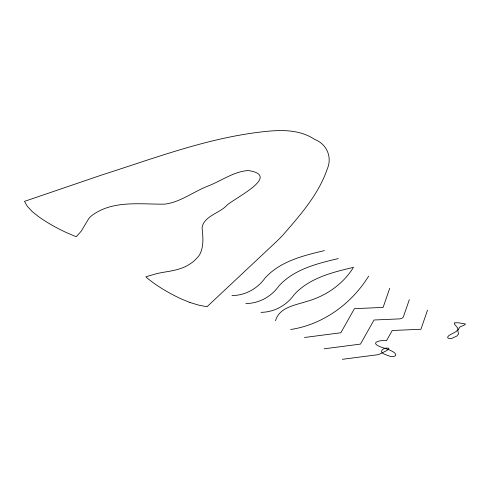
<?xml version="1.0" encoding="UTF-8"?>
<svg xmlns="http://www.w3.org/2000/svg" width="490" height="490" viewBox="0 0 490 490"><rect width="100%" height="100%" fill="white"/><g stroke="black" fill="none" stroke-linecap="round" stroke-linejoin="round"><path stroke-width="0.73" d="M389.715 288.298L383.113 307.42L354.417 308.669L340.844 332.765L304.523 337.481M409.34 299.623L403.435 316.712A4.747 2.738 0 0 1 399.142 318.904L374.041 320.001L360.469 344.096L324.147 348.807M427.531 310.127L420.928 329.255L392.233 330.505L386.488 340.709C383.107 339.901 369.772 341.567 378.494 346.014C383.884 348.476 390.156 349.266 394.86 353.045C398.517 357.081 390.702 357.204 388.484 355.703A20.788 12.005 0 0 1 385.379 354.533C377.374 352.096 383.707 346.785 388.852 348.329L388.546 349.205L386.414 350.76L378.66 354.601L342.339 359.311M275.515 320.73C279.282 307.371 294.888 305.288 306.158 301.601C325.434 296.383 342.902 284.5 353.455 267.362C332.349 272.33 309.319 277.989 294.153 294.668C286.503 305.46 274.345 312.161 261.017 312.357M368.651 276.133C351.563 303.733 323.112 324.57 290.711 329.507M324.447 250.617C303.341 255.584 280.311 261.243 265.145 277.922C257.495 288.708 245.337 295.415 232.009 295.611M338.265 258.591C317.159 263.559 294.123 269.218 278.957 285.897C271.313 296.683 259.149 303.39 245.821 303.586M189.912 302.477L198.652 305.129L207.007 306.74L273.389 244.467A367.059 211.919 0 0 0 282.461 235.604C299.862 215.533 318.439 194.738 327.167 169.209C332.545 157.192 326.805 143.999 314.494 139.307C297.491 127.994 276.097 130.058 256.889 132.49C203.607 139.417 153.211 158.601 102.306 174.814L24.5 201.365L26.919 205.659A52.424 30.264 0 0 0 27.826 206.896L32.218 211.551L38.226 216.366A143.65 82.933 0 0 0 41.191 218.454L43.488 219.986A183.891 106.171 0 0 0 50.102 224.077A188.773 108.988 0 0 0 52.706 225.578A181.582 104.836 0 0 0 57.165 228.015L58.218 228.567A186.28 107.549 0 0 0 66.309 232.53L73.353 235.574A60.674 35.029 0 0 0 75.607 236.413L76.379 236.676L81.297 231.06L88.598 218.865A34.073 19.674 0 0 1 91.863 215.526C112.694 199.926 140.434 204.428 164.677 204.152C180.204 202.266 193.029 191.964 207.276 186.353C220.855 181.239 233.32 171.61 248.161 170.532C282.908 175.671 231.837 199.203 225.939 206.229C219.091 213.181 203.589 216.494 202.064 227.746C202.976 236.254 203.914 245.429 200.275 253.453A41.828 24.151 0 0 1 198.156 256.778L194.193 260.839A52.945 30.564 0 0 1 190.396 263.687C182.28 269.353 172.309 270.835 162.778 272.403A72.165 41.662 0 0 0 155.587 273.947L145.849 276.783L146.78 277.665A65.599 37.871 0 0 0 148.262 278.957L153.027 282.601A186.255 107.537 0 0 0 159.899 287.269L161.688 288.402A184.607 106.581 0 0 0 166.802 291.458L168.542 292.45A182.525 105.381 0 0 0 174.765 295.776L179.211 297.969A137.133 79.172 0 0 0 181.949 299.231L189.851 302.459M457.74 330.511L458.579 333.917L457.029 335.92L451.633 338.517L449.41 338.688L447.793 337.88L447.731 336.893L449.036 335.411L456.313 331.454L457.88 329.678L457.654 327.969L454.402 324L454.328 322.837L458.401 322.781L465.488 324L464.685 324.864L459.828 327.002L457.74 330.511"/></g></svg>
